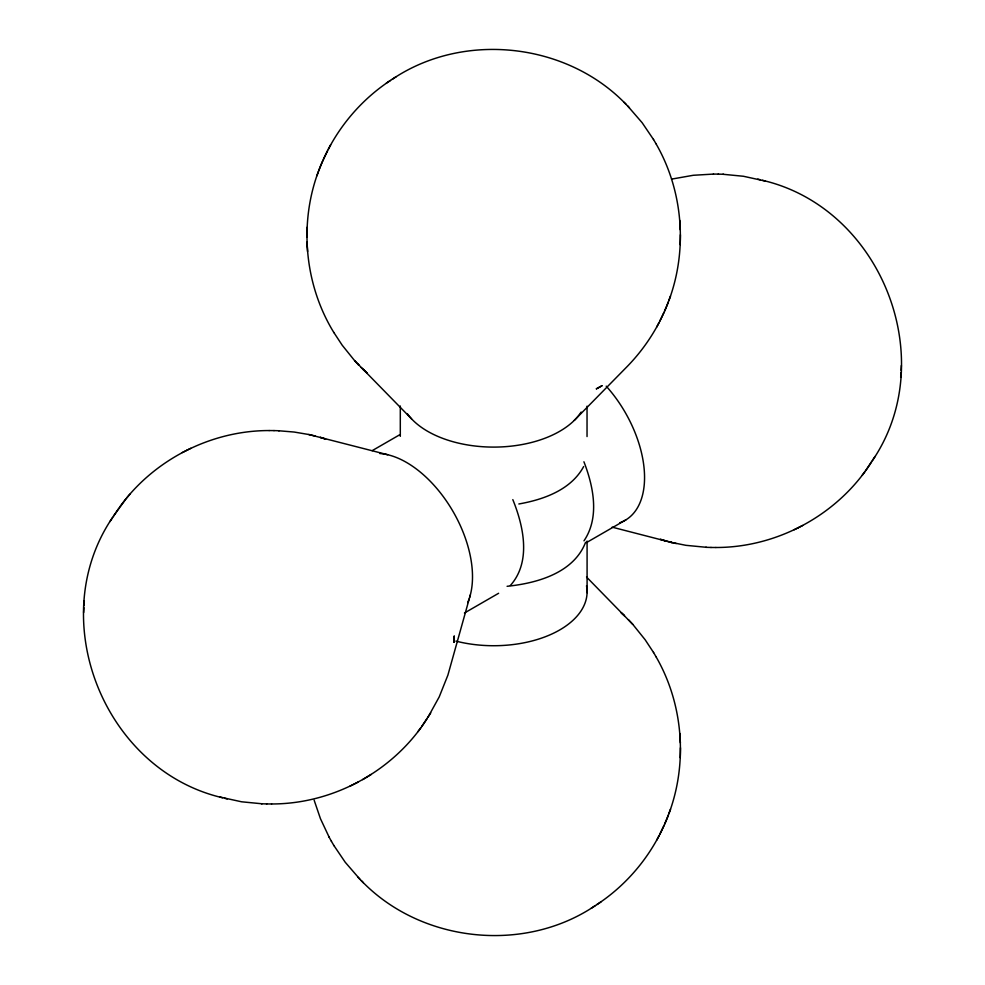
<?xml version="1.0" encoding="UTF-8"?>
<svg xmlns="http://www.w3.org/2000/svg" width="985" height="985" viewBox="0 0 985 985"><rect width="100%" height="100%" fill="white"/><g stroke="black" fill="none" stroke-linecap="round" stroke-linejoin="round"><path stroke-width="1.48" d="M400.304 436.355L400.304 405.98M587.035 436.564L587.035 406.189M333.903 332.61C302.592 281.685 298.233 215.456 322.735 160.924M664.592 311.038C688.38 258.033 685.031 193.934 655.948 143.65M664.641 824.076C688.441 771.07 685.092 706.971 655.998 656.699M306.926 237.213L307.123 227.289M680.216 244.674L680.413 234.75M680.266 757.711L680.463 747.787M222.598 797.764C103.745 770.258 43.709 618.666 112.598 517.433M872.402 460.623C941.291 359.39 881.255 207.798 762.402 180.292M83.639 612.571L83.922 607.659M84.02 605.64L84.316 600.739M900.684 377.317L900.979 372.428M901.078 370.397L901.361 365.484M470.35 594.878L447.892 675.144L439.236 696.851L428.069 717.092M585.57 542.353C573.652 573.073 536.887 583.268 507.09 586.297M316.862 175.823L318.561 171.292M319.029 170.023C332.61 133.652 357.998 101.775 390.442 80.45M668.31 301.939C659.039 326.786 644.227 349.503 625.487 368.255L574.292 420.386M668.778 300.659L670.477 296.128M668.359 814.977C654.779 851.348 629.39 883.225 596.947 904.55M668.827 813.708L670.526 809.178M323.351 159.57L327.599 150.717M663.988 312.393L659.728 321.245M664.038 825.43L659.778 834.283M328.337 149.289L330.628 144.894M656.712 327.069L658.99 322.674M656.761 840.106L659.051 835.711M583.649 466.558C571.054 489.902 543.511 499.641 518.849 503.975M113.472 516.078L125.895 499.001M427.207 718.447C394.148 770.824 333.423 804.08 271.528 803.969M871.528 461.977C838.469 514.342 777.756 547.611 715.849 547.5M109.926 521.619L119 507.977M430.74 712.918L421.666 726.561M875.074 456.449L866 470.091M119.874 506.758C153.882 459.663 211.061 430.507 269.151 430.556M417.935 731.683L420.792 727.767M862.269 475.213L865.125 471.298M583.982 540.827C599.84 517.408 593.475 486.393 583.92 461.78M126.757 497.954L129.835 494.224M510.402 585.435C531.432 561.856 523.601 526.125 512.816 499.629M392.153 79.342C463.282 31.151 566.744 42.404 626.115 104.398M361.273 880.602C420.644 942.596 524.094 953.849 595.236 905.658M386.342 83.146L396.253 76.645M591.135 908.355L601.047 901.854M362.652 779.603L371.148 774.469M372.195 450.65L399.812 434.705M464.427 613.015L498.619 593.278M586.506 542.587L625.955 519.821M182.323 452.546L186.51 450.465M186.805 450.293L190.782 448.31M794.218 529.745L798.195 527.763M798.49 527.591L802.676 525.51M349.897 786.215L358.355 781.979M671.561 179.122L693.292 175.281L713.472 174.086M713.399 174.086L718.459 174.111M269.065 430.556L274.125 430.593M710.875 547.475L715.935 547.5M266.541 803.945L271.601 803.969M722.953 174.271L743.429 176.266L765.283 181.055M278.632 430.753L294.183 432.046L308.748 434.508L387.684 454.725M676.252 543.548L669.96 542.107L685.892 545.321L706.368 547.303M219.717 797L241.571 801.79L262.047 803.785M718.225 174.123L723.507 174.283M273.892 430.593L279.186 430.753M705.814 547.303L711.108 547.463M261.493 803.772L266.775 803.932M308.748 434.508L315.04 435.949M660.393 539.312L671.548 542.476L612.141 527.16M757.785 179.098L760.383 179.787M224.617 798.269L227.215 798.958M660.713 539.411L664.703 540.716M621.178 612.756L624.552 615.785L621.424 612.99M362.837 369.215L366.999 372.946L361.224 367.565M627.568 105.875L642.146 122.719L653.547 139.562M333.829 845.438L345.242 862.281L359.82 879.125M624.022 102.268L629.452 107.796M586.543 577.038L632.789 624.379L645.163 639.77L653.609 652.599M333.78 332.401L342.214 345.23L354.6 360.621L411.582 418.884M357.924 877.204L363.366 882.732M357.875 364.167L358.996 365.361L354.6 360.621M628.393 619.639L632.789 624.379M653.437 139.353L655.998 143.724M653.486 652.39L656.047 656.761M331.391 841.276L333.952 845.647M314.153 800.226L320.445 818.67L329.15 837.188M328.953 836.856L331.44 841.35M679.761 220.406L680.032 224.839M680.032 225.171L680.315 229.85M679.81 733.443L680.081 737.876M680.081 738.208L680.376 742.887M307.012 242.113L307.308 246.792M307.308 247.124L307.579 251.557M587.085 541.06L587.085 592.687M581.125 412.075A93.378 53.916 0 0 1 495.16 447.091A93.378 53.916 0 0 1 407.298 413.675M586.506 585.779A93.378 53.916 0 0 1 548.965 635.276A93.378 53.916 0 0 1 455.92 641.112M379.754 453.519A93.378 53.916 60 0 1 450.342 507.004A93.378 53.916 60 0 1 469.574 597.563M469.143 598.868A93.378 53.916 60 0 1 467.678 602.611M606.218 386.169A93.378 53.916 60 0 1 619.688 522.776M454.208 636.15L454.073 642.355L454.208 636.15M601.958 385.775L596.381 388.829L601.958 385.775M322.587 438.079L320.297 437.34L325.616 439.076L322.587 438.079"/></g></svg>
